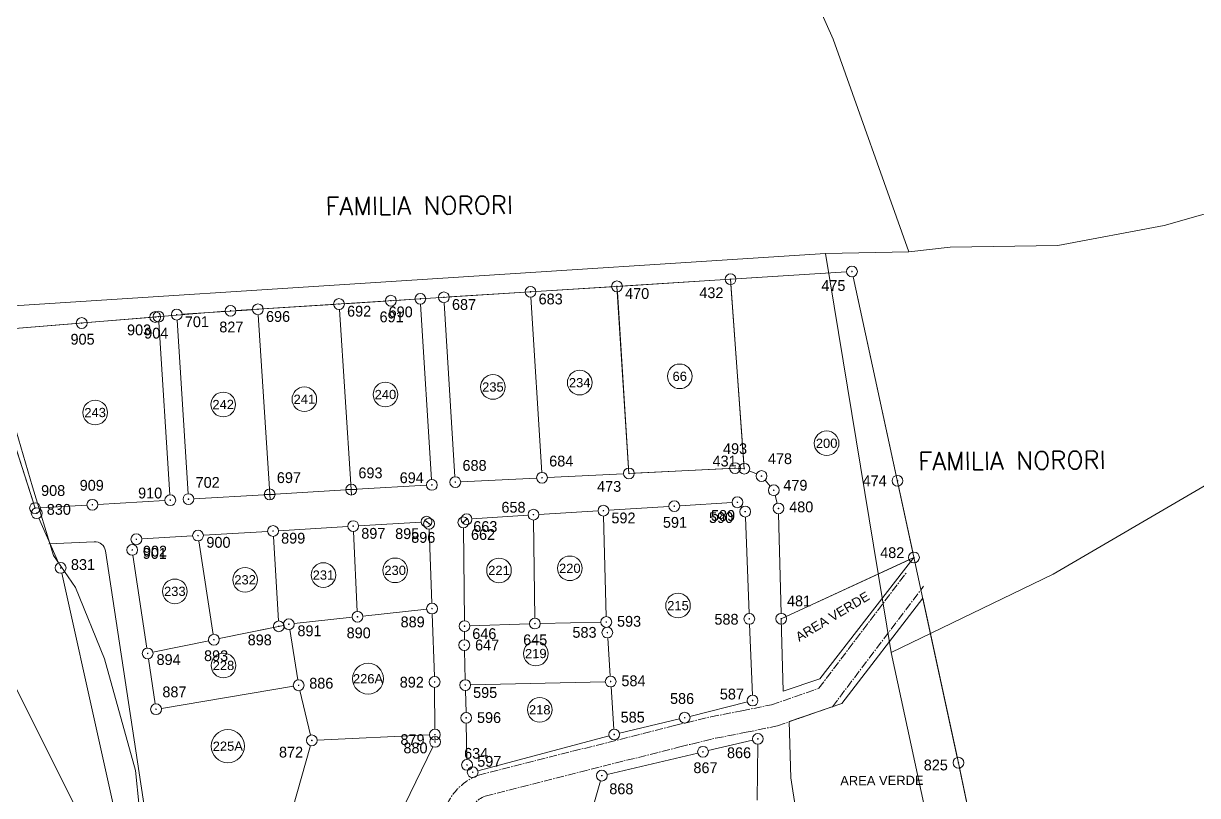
# Model space of a CAD drawing. Header units: metres. Extents: x 610261 to 617471, y 1314831 to 1317846.
# Drawn here: x 614816.9 to 615143, y 1316944.9 to 1317159.3 of the extents above; entities that cross this region are included whole.
import ezdxf
from ezdxf.enums import TextEntityAlignment as Align

# ---------------------------------------------------------------- set-up
doc = ezdxf.new("R2010")
doc.units = ezdxf.units.M
doc.header["$PDMODE"] = 34
doc.header["$PDSIZE"] = 0.15
doc.linetypes.add('CENTER2', pattern=[1.125, 0.75, -0.125, 0.125, -0.125])
for name, color, linetype in [('2', 1, 'Continuous'), ('CVL_CUADCON_LIN', 8, 'Continuous'), ('Polígono', 7, 'Continuous'), ('textos_terrenos colindantes', 4, 'Continuous')]:
    doc.layers.add(name, color=color, linetype=linetype)
for name, color, linetype, lineweight in [('24. numeros lotes', 10, 'Continuous', 0), ('38. polilinea lotes', 31, 'Continuous', 0), ('6. calles', 1, 'Continuous', 0)]:
    doc.layers.add(name, color=color, linetype=linetype, lineweight=lineweight)
doc.styles.add('ARIAL', font='arial.ttf', dxfattribs={"width": 0.8, "height": 0.039688})
doc.styles.add('style1', font='romans.shx')

# ---------------------------------------------------------------- blocks, each defined once
blk = doc.blocks.new('232')
at = {"color": 1, "linetype": 'CENTER2', "lineweight": 0, "ltscale": 3}
for points in [[(605778.41, 1318595.72), (605784.73, 1318601.26), (605803.52, 1318639.22, -0.200207), (605812.42, 1318647.75), (605866.92, 1318661.51), (605876.99, 1318663.94), (605885.58, 1318665.61), (605893.87, 1318667.31), (605907.02, 1318671.88), (605931.23, 1318703.88)], [(605791.05, 1318600.28), (605809.06, 1318636.66, -0.195016), (605814.32, 1318641.94), (605868.38, 1318655.59), (605878.29, 1318657.98), (605886.78, 1318659.63), (605895.49, 1318661.42), (605910.77, 1318666.73), (605936.09, 1318700.2)]]:
    blk.add_lwpolyline(points, format="xyb", dxfattribs=at)
at = {"layer": '24. numeros lotes', "lineweight": 0}
for centre, radius in [((605840.56, 1318756.75, 138.98), 3.42), ((605868.35, 1318758.5, 138.98), 3.42), ((605786.59, 1318753.45, 138.98), 3.42), ((605816.45, 1318755.54, 138.98), 3.42), ((605741.53, 1318750.67, 138.98), 3.42), ((605764.07, 1318752.14, 138.98), 3.42), ((605705.95, 1318748.44, 138.98), 3.42), ((605909.15, 1318739.91, 138.98), 3.42), ((605789.29, 1318704.62, 141.65), 3.42), ((605818.14, 1318704.6, 138.23), 3.42), ((605837.82, 1318705.18, 138.23), 3.42), ((605747.61, 1318701.99, 141.65), 3.42), ((605769.37, 1318703.31, 141.65), 3.42), ((605728.09, 1318698.78, 141.65), 3.42), ((605867.87, 1318694.83, 136.3), 3.42), ((605828.36, 1318681.51, 138.23), 3.42), ((605741.6, 1318678.2, 141.65), 3.42), ((605781.76, 1318674.52, 140.9), 4.29), ((605829.46, 1318665.89, 138.23), 3.42), ((605742.81, 1318655.79, 140.9), 4.61)]:
    blk.add_circle(centre, radius, dxfattribs=at)
at = {"layer": '38. polilinea lotes', "lineweight": 0, "elevation": 138.98}
blk.add_lwpolyline([(605854.23, 1318731.53), (605883.71, 1318733.01), (605886.28, 1318732.85), (605882.46, 1318785.47), (605850.92, 1318783.48), (605854.23, 1318731.53)], dxfattribs=at)
at = {"layer": '38. polilinea lotes', "lineweight": 0}
for points, elevation in [([(605933.41, 1318708.19), (605896.55, 1318691.17), (605897.06, 1318671.03), (605907.29, 1318674.5)], 138.98), ([(605899.17, 1318646.99), (605901.81, 1318630.26), (605950.22, 1318629.85), (605945.77, 1318651.19), (605935.86, 1318696.88), (605913.36, 1318667.6), (605898.77, 1318662.64)], 140.19)]:
    blk.add_lwpolyline(points, close=True, dxfattribs=dict(at, elevation=elevation))
at = {"layer": '6. calles', "lineweight": 0}
for p, q in [((605705.71, 1318712.57, 144.32), (605693.13, 1318711.94, 144.32)), ((605708.83, 1318710.03, 144.32), (605723.61, 1318612.88))]:
    blk.add_line(p, q, dxfattribs=at)
blk.add_arc((605705.86, 1318709.58, 144.32), 3, 8.6486, 92.8645, dxfattribs=at)
at = {"layer": 'Polígono', "lineweight": 0}
for points in [[(605914.69, 1318787.51), (605745.07, 1318776.78)], [(605880.97, 1318785.38), (605852.42, 1318783.57)], [(605914.69, 1318787.51), (605883.96, 1318785.57)], [(605928.51, 1318730.96), (605916.51, 1318786.14)], [(605945.45, 1318652.65), (605916.51, 1318786.14)], [(605849.42, 1318783.38), (605828.4, 1318782.05)], [(605886.17, 1318734.34), (605882.57, 1318783.98)], [(605882.57, 1318783.98), (605886.17, 1318734.34)], [(605786.62, 1318779.4), (605775.18, 1318778.66)], [(605794.79, 1318779.93), (605789.61, 1318779.6)], [(605802.92, 1318778.94), (605805.91, 1318730.62)], [(605825.4, 1318781.86), (605804.33, 1318780.53)], [(605826.99, 1318780.46), (605830, 1318731.82)], [(605830, 1318731.82), (605826.99, 1318780.46)], [(605851.02, 1318781.98), (605854.13, 1318733.03)], [(605854.13, 1318733.03), (605851.02, 1318781.98)], [(605742.07, 1318776.56), (605675.71, 1318771.11)], [(605749.67, 1318777.01), (605730.11, 1318775.74)], [(605751.26, 1318775.61), (605754.35, 1318727.21)], [(605772.19, 1318778.47), (605752.66, 1318777.2)], [(605773.79, 1318777.07), (605777.01, 1318728.53)], [(605799.4, 1318729.84), (605796.38, 1318778.53)], [(605700.72, 1318773.17), (605675.71, 1318771.11)], [(605721.15, 1318774.85), (605703.71, 1318773.41)], [(605722.09, 1318774.91), (605724.13, 1318775.14)], [(605726.74, 1318725.59), (605723.68, 1318773.58)], [(605728.71, 1318774.14), (605731.79, 1318725.89)], [(605674.2, 1318768.74), (605688.79, 1318723.33)], [(605674.2, 1318768.74), (605689.26, 1318721.92)], [(605807.5, 1318729.2), (605828.59, 1318730.25)], [(605831.59, 1318730.4), (605852.73, 1318731.46)], [(605855.73, 1318731.61), (605882.21, 1318732.93)], [(605885.2, 1318732.91), (605884.78, 1318732.94)], [(605887.66, 1318732.26), (605889.69, 1318731.39)], [(605754.35, 1318727.21), (605754.54, 1318724.21)], [(605755.94, 1318725.8), (605775.61, 1318726.94)], [(605778.61, 1318727.03), (605775.61, 1318727.03)], [(605777.01, 1318728.53), (605777.21, 1318725.54)], [(605778.61, 1318727.12), (605798, 1318728.25)], [(605892.05, 1318729.67), (605893.49, 1318727.99)], [(605933.09, 1318709.66), (605929.15, 1318728.03)], [(605706.68, 1318722.92), (605725.33, 1318724.01)], [(605733.38, 1318724.48), (605752.95, 1318725.62)], [(605755.94, 1318725.71), (605752.94, 1318725.71)], [(605882.88, 1318723.43), (605868.33, 1318722.53)], [(605894.85, 1318725.4), (605895.4, 1318723.27)], [(605690.75, 1318721.99), (605703.69, 1318722.75)], [(605845.66, 1318721.11), (605829.2, 1318720.17)], [(605865.34, 1318722.34), (605848.65, 1318721.29)], [(605885.57, 1318722.08), (605885.33, 1318722.37)], [(605895.81, 1318720.31), (605896.52, 1318692.67)], [(605690.32, 1318719.11), (605695.76, 1318706.67)], [(605796.5, 1318718.04), (605779.14, 1318716.99)], [(605797.54, 1318718.5), (605799.18, 1318717.21)], [(605808.06, 1318717.77), (605809.31, 1318718.98)], [(605826.21, 1318719.98), (605810.64, 1318718.91)], [(605827.73, 1318718.58), (605828.09, 1318691.33)], [(605828.09, 1318691.33), (605827.73, 1318718.58)], [(605847.19, 1318719.69), (605847.9, 1318691.77)], [(605847.9, 1318691.77), (605847.19, 1318719.69)], [(605887.62, 1318692.64), (605886.59, 1318719.43)], [(605733.03, 1318714.19), (605718.91, 1318713.33)], [(605753.88, 1318715.44), (605736.03, 1318714.37)], [(605755.47, 1318714.04), (605756.89, 1318690.57)], [(605756.89, 1318690.57), (605755.47, 1318714.04)], [(605776.15, 1318716.81), (605756.87, 1318715.63)], [(605777.72, 1318715.4), (605778.76, 1318693.23)], [(605778.76, 1318693.23), (605777.72, 1318715.4)], [(605799.49, 1318695.5), (605798.77, 1318716.07)], [(605808.25, 1318716.44), (605808.55, 1318690.62)], [(605716.86, 1318711.84), (605716.8, 1318711.68)], [(605734.76, 1318712.79), (605738.73, 1318686.83)], [(605738.73, 1318686.83), (605734.76, 1318712.79)], [(605716.47, 1318708.8), (605720.33, 1318683.03)], [(605897.92, 1318691.8), (605932.05, 1318707.57)], [(605696.69, 1318703.83), (605717.29, 1318611.24)], [(605777.34, 1318691.57), (605761.25, 1318689.81)], [(605761.25, 1318689.81), (605777.34, 1318691.57)], [(605798.05, 1318693.83), (605780.32, 1318691.89)], [(605780.32, 1318691.89), (605798.05, 1318693.83)], [(605800.21, 1318675.12), (605799.59, 1318692.5)], [(605758.29, 1318689.34), (605740.42, 1318685.65)], [(605740.42, 1318685.65), (605755.51, 1318688.77)], [(605758.45, 1318689.37), (605758.29, 1318689.34)], [(605760, 1318688.16), (605762.25, 1318674.17)], [(605762.25, 1318674.17), (605760, 1318688.16)], [(605808.55, 1318687.62), (605808.52, 1318685.36)], [(605826.61, 1318689.78), (605810.07, 1318689.18)], [(605810.07, 1318689.18), (605826.61, 1318689.78)], [(605846.44, 1318690.24), (605829.61, 1318689.86)], [(605829.61, 1318689.86), (605846.44, 1318690.24)], [(605848.09, 1318688.78), (605848.08, 1318688.84)], [(605848.08, 1318688.84), (605848.09, 1318688.78)], [(605888.52, 1318669.96), (605887.74, 1318689.64)], [(605737.49, 1318685.04), (605722.02, 1318681.85)], [(605722.02, 1318681.85), (605737.49, 1318685.04)], [(605848.34, 1318685.85), (605849.05, 1318675.24)], [(605849.05, 1318675.24), (605848.34, 1318685.85)], [(605808.54, 1318682.36), (605808.74, 1318674.25)], [(605720.77, 1318680.06), (605722.65, 1318667.53)], [(605724.35, 1318666.29), (605761.01, 1318672.44)], [(605762.84, 1318671.23), (605765.81, 1318658.85)], [(605800.33, 1318660.49), (605800.27, 1318672.12)], [(605808.82, 1318671.25), (605808.99, 1318665.16)], [(605847.66, 1318673.7), (605810.27, 1318672.78)], [(605810.27, 1318672.78), (605847.66, 1318673.7)], [(605849.26, 1318672.25), (605850.05, 1318660.52)], [(605850.05, 1318660.52), (605849.26, 1318672.25)], [(605871.17, 1318664.07), (605887.13, 1318668.09)], [(605809.06, 1318662.16), (605809.24, 1318652.08)], [(605851.61, 1318659.37), (605868.26, 1318663.36)], [(605798.84, 1318658.92), (605767.65, 1318657.46)], [(605767.65, 1318657.46), (605798.84, 1318658.92)], [(605800.35, 1318658.48), (605800.38, 1318657.49)], [(605812.28, 1318648.93), (605848.7, 1318658.64)], [(605765.75, 1318655.95), (605760.75, 1318638.32)], [(605791.89, 1318639.39), (605799.73, 1318655.63)], [(605888.58, 1318657.46), (605876.27, 1318654.56)], [(605889.89, 1318640.81), (605890.03, 1318656.31)], [(605873.35, 1318653.88), (605848.17, 1318647.95)], [(605810.18, 1318649.39), (605809.92, 1318649.73)], [(605958.07, 1318592.2), (605946.08, 1318649.72)], [(605846.3, 1318646.16), (605840.31, 1318625.18)]]:
    blk.add_lwpolyline(points, dxfattribs=at)
for centre in [(605916.19, 1318787.61), (605916.19, 1318787.61), (605882.46, 1318785.47), (605882.46, 1318785.47), (605826.9, 1318781.96), (605826.9, 1318781.96), (605850.92, 1318783.48), (605850.92, 1318783.48), (605773.69, 1318778.57), (605773.69, 1318778.57), (605788.11, 1318779.5), (605796.29, 1318780.02), (605802.83, 1318780.44), (605722.64, 1318774.97), (605723.58, 1318775.07), (605728.62, 1318775.64), (605743.57, 1318776.69), (605751.17, 1318777.1), (605751.17, 1318777.1), (605702.22, 1318773.29), (605883.71, 1318733.01), (605886.28, 1318732.85), (605886.28, 1318732.85), (605806, 1318729.12), (605830.09, 1318730.33), (605830.09, 1318730.33), (605854.23, 1318731.53), (605854.23, 1318731.53), (605891.07, 1318730.8), (605928.83, 1318729.49), (605754.44, 1318725.71), (605754.44, 1318725.71), (605754.44, 1318725.71), (605777.11, 1318727.03), (605777.11, 1318727.03), (605777.11, 1318727.03), (605799.49, 1318728.34), (605894.47, 1318726.86), (605689.25, 1318721.9), (605705.19, 1318722.83), (605726.83, 1318724.1), (605731.88, 1318724.39), (605866.83, 1318722.44), (605884.37, 1318723.52), (605689.72, 1318720.49), (605809.14, 1318718.81), (605827.71, 1318720.08), (605827.71, 1318720.08), (605847.15, 1318721.19), (605847.15, 1318721.19), (605886.53, 1318720.93), (605895.78, 1318721.81), (605755.37, 1318715.54), (605755.37, 1318715.54), (605777.64, 1318716.9), (605777.64, 1318716.9), (605798, 1318718.14), (605798.71, 1318717.57), (605808.23, 1318717.94), (605717.41, 1318713.24), (605734.53, 1318714.28), (605734.53, 1318714.28), (605716.25, 1318710.29), (605933.41, 1318708.19), (605696.36, 1318705.3), (605799.54, 1318694), (605799.54, 1318694), (605759.76, 1318689.65), (605759.76, 1318689.65), (605759.76, 1318689.65), (605778.83, 1318691.73), (605778.83, 1318691.73), (605778.83, 1318691.73), (605828.11, 1318689.83), (605828.11, 1318689.83), (605828.11, 1318689.83), (605847.94, 1318690.27), (605847.94, 1318690.27), (605847.94, 1318690.27), (605887.68, 1318691.14), (605896.55, 1318691.17), (605756.98, 1318689.07), (605756.98, 1318689.07), (605808.57, 1318689.12), (605808.57, 1318689.12), (605848.24, 1318687.34), (605848.24, 1318687.34), (605738.95, 1318685.35), (605738.95, 1318685.35), (605738.95, 1318685.35), (605808.5, 1318683.86), (605720.55, 1318681.55), (605720.55, 1318681.55), (605800.26, 1318673.62), (605849.16, 1318673.74), (605849.16, 1318673.74), (605849.16, 1318673.74), (605762.49, 1318672.69), (605762.49, 1318672.69), (605808.77, 1318672.75), (605808.77, 1318672.75), (605888.58, 1318668.46), (605722.87, 1318666.04), (605809.03, 1318663.66), (605869.72, 1318663.7), (605766.15, 1318657.39), (605766.15, 1318657.39), (605800.34, 1318658.99), (605800.34, 1318658.99), (605800.39, 1318656.98), (605850.15, 1318659.03), (605850.15, 1318659.03), (605890.04, 1318657.81), (605874.81, 1318654.22), (605809.27, 1318650.58), (605945.77, 1318651.19), (605810.83, 1318648.55), (605846.71, 1318647.61)]:
    blk.add_circle(centre, 1.5, dxfattribs=at)
for p in [(605882.46, 1318785.47), (605882.46, 1318785.47), (605916.19, 1318787.61), (605916.19, 1318787.61), (605850.92, 1318783.48), (605850.92, 1318783.48), (605788.11, 1318779.5), (605796.29, 1318780.02), (605802.83, 1318780.44), (605826.9, 1318781.96), (605826.9, 1318781.96), (605728.62, 1318775.64), (605743.57, 1318776.69), (605751.17, 1318777.1), (605751.17, 1318777.1), (605773.69, 1318778.57), (605773.69, 1318778.57), (605702.22, 1318773.29), (605722.64, 1318774.97), (605723.58, 1318775.07), (605830.09, 1318730.33), (605830.09, 1318730.33), (605854.23, 1318731.53), (605854.23, 1318731.53), (605883.71, 1318733.01), (605886.28, 1318732.85), (605886.28, 1318732.85), (605891.07, 1318730.8), (605777.11, 1318727.03), (605777.11, 1318727.03), (605777.11, 1318727.03), (605799.49, 1318728.34), (605806, 1318729.12), (605894.47, 1318726.86), (605928.83, 1318729.49), (605726.83, 1318724.1), (605731.88, 1318724.39), (605754.44, 1318725.71), (605754.44, 1318725.71), (605754.44, 1318725.71), (605884.37, 1318723.52), (605689.25, 1318721.9), (605689.72, 1318720.49), (605705.19, 1318722.83), (605847.15, 1318721.19), (605847.15, 1318721.19), (605866.83, 1318722.44), (605886.53, 1318720.93), (605895.78, 1318721.81), (605777.64, 1318716.9), (605777.64, 1318716.9), (605798, 1318718.14), (605798.71, 1318717.57), (605808.23, 1318717.94), (605809.14, 1318718.81), (605827.71, 1318720.08), (605827.71, 1318720.08), (605734.53, 1318714.28), (605734.53, 1318714.28), (605755.37, 1318715.54), (605755.37, 1318715.54), (605717.41, 1318713.24), (605716.25, 1318710.29), (605933.41, 1318708.19), (605696.36, 1318705.3), (605778.83, 1318691.73), (605778.83, 1318691.73), (605778.83, 1318691.73), (605799.54, 1318694), (605799.54, 1318694), (605887.68, 1318691.14), (605896.55, 1318691.17), (605756.98, 1318689.07), (605756.98, 1318689.07), (605759.76, 1318689.65), (605759.76, 1318689.65), (605759.76, 1318689.65), (605808.57, 1318689.12), (605808.57, 1318689.12), (605828.11, 1318689.83), (605828.11, 1318689.83), (605828.11, 1318689.83), (605847.94, 1318690.27), (605847.94, 1318690.27), (605847.94, 1318690.27), (605738.95, 1318685.35), (605738.95, 1318685.35), (605738.95, 1318685.35), (605848.24, 1318687.34), (605848.24, 1318687.34), (605720.55, 1318681.55), (605720.55, 1318681.55), (605808.5, 1318683.86), (605762.49, 1318672.69), (605762.49, 1318672.69), (605800.26, 1318673.62), (605808.77, 1318672.75), (605808.77, 1318672.75), (605849.16, 1318673.74), (605849.16, 1318673.74), (605849.16, 1318673.74), (605888.58, 1318668.46), (605722.87, 1318666.04), (605809.03, 1318663.66), (605869.72, 1318663.7), (605800.34, 1318658.99), (605800.34, 1318658.99), (605850.15, 1318659.03), (605850.15, 1318659.03), (605766.15, 1318657.39), (605766.15, 1318657.39), (605800.39, 1318656.98), (605890.04, 1318657.81), (605874.81, 1318654.22), (605809.27, 1318650.58), (605810.83, 1318648.55), (605945.77, 1318651.19), (605846.71, 1318647.61)]:
    blk.add_point(p, dxfattribs=at)
at = {"layer": '24. numeros lotes', "lineweight": 0, "style": 'ARIAL'}
for s, rotation, p in [('66', 0.4317, (605868.35, 1318758.5, 138.98)), ('235', 0.4317, (605816.45, 1318755.54, 138.98)), ('234', 0.4317, (605840.56, 1318756.75, 138.98)), ('241', 0.4317, (605764.07, 1318752.14, 138.98)), ('240', 0.4317, (605786.59, 1318753.45, 138.98)), ('243', 0.4317, (605705.95, 1318748.44, 138.98)), ('242', 0.4317, (605741.53, 1318750.67, 138.98)), ('200', 0.4317, (605909.15, 1318739.91, 138.98)), ('231', 0.4317, (605769.37, 1318703.31, 141.65)), ('230', 0.4317, (605789.29, 1318704.62, 141.65)), ('221', 0.4317, (605818.14, 1318704.6, 138.23)), ('220', 0.4317, (605837.82, 1318705.18, 138.23)), ('232', 0.4317, (605747.61, 1318701.99, 141.65)), ('233', 0.4317, (605728.09, 1318698.78, 141.65)), ('AREA VERDE', 30.9984, (605910.78, 1318691.82)), ('215', 0.4317, (605867.87, 1318694.83, 136.3)), ('219', 0.4317, (605828.36, 1318681.51, 138.23)), ('228', 0.4317, (605741.6, 1318678.2, 141.65)), ('226A', 0.4317, (605781.76, 1318674.52, 140.9)), ('218', 0.4317, (605829.46, 1318665.89, 138.23)), ('225A', 0.4317, (605742.81, 1318655.79, 140.9)), ('AREA VERDE', 0.4317, (605924.5, 1318646.25, 140.19))]:
    blk.add_text(s, height=2.571, rotation=rotation, dxfattribs=at).set_placement(p, align=Align.MIDDLE_CENTER)
at = {"layer": 'Polígono', "lineweight": 0}
for s, p in [('470', (605853.17, 1318781.5)), ('687', (605805.08, 1318778.45)), ('683', (605829.15, 1318779.97)), ('696', (605753.42, 1318775.12)), ('692', (605775.94, 1318776.59)), ('701', (605730.87, 1318773.66)), ('479', (605897.13, 1318728.25)), ('480', (605898.75, 1318722.23)), ('830', (605692.52, 1318721.55)), ('592', (605849.37, 1318719.17)), ('663', (605811, 1318716.78)), ('900', (605736.86, 1318712.39)), ('899', (605757.62, 1318713.55)), ('897', (605779.88, 1318714.89)), ('902', (605719.23, 1318709.95)), ('831', (605699.22, 1318706.23)), ('593', (605850.93, 1318690.46)), ('891', (605762.15, 1318687.83)), ('646', (605810.72, 1318687.03)), ('647', (605811.5, 1318683.88)), ('894', (605723.01, 1318679.83)), ('886', (605765.43, 1318673.27)), ('584', (605852.15, 1318673.94)), ('595', (605810.95, 1318670.68)), ('596', (605812.03, 1318663.73)), ('597', (605812.1, 1318651.57))]:
    blk.add_text(s, height=3, dxfattribs=at).set_placement(p, align=Align.MIDDLE_LEFT)
for s, p in [('432', (605880.49, 1318783.21)), ('475', (605914.38, 1318785.21)), ('690', (605794.17, 1318777.9)), ('903', (605721.51, 1318772.9)), ('473', (605852.09, 1318729.43)), ('590', (605883.18, 1318720.77)), ('895', (605795.99, 1318716.31)), ('889', (605797.5, 1318691.8)), ('898', (605755.02, 1318686.8)), ('872', (605763.72, 1318655.64)), ('880', (605798.29, 1318656.8)), ('866', (605888.17, 1318655.46))]:
    blk.add_text(s, height=3, dxfattribs=at).set_placement(p, align=Align.TOP_RIGHT)
for s, p in [('691', (605788.31, 1318776.51)), ('827', (605743.79, 1318773.7)), ('905', (605702.46, 1318770.3)), ('904', (605722.93, 1318771.98)), ('591', (605867.02, 1318719.44)), ('896', (605797.1, 1318715.27)), ('890', (605779.16, 1318688.75)), ('645', (605828.2, 1318686.83)), ('893', (605739.56, 1318682.41)), ('867', (605875.5, 1318651.3))]:
    blk.add_text(s, height=3, dxfattribs=at).set_placement(p, align=Align.TOP_CENTER)
for s, p in [('493', (605883.72, 1318736.01)), ('909', (605705.01, 1318725.83)), ('586', (605869, 1318666.62)), ('634', (605811.8, 1318651.39))]:
    blk.add_text(s, height=3, dxfattribs=at).set_placement(p, align=Align.BOTTOM_CENTER)
for s, p in [('684', (605832.09, 1318732.56)), ('478', (605892.84, 1318733.22)), ('693', (605779.09, 1318729.28)), ('688', (605808, 1318731.36)), ('702', (605733.87, 1318726.64)), ('697', (605756.43, 1318727.96)), ('908', (605690.94, 1318724.38)), ('481', (605898.14, 1318693.72)), ('887', (605724.64, 1318668.47)), ('585', (605851.93, 1318661.44))]:
    blk.add_text(s, height=3, dxfattribs=at).set_placement(p, align=Align.BOTTOM_LEFT)
for s, p in [('431', (605884.15, 1318734.96)), ('694', (605797.25, 1318730.33)), ('474', (605925.83, 1318729.49)), ('910', (605724.58, 1318726.09)), ('658', (605825.51, 1318722.13)), ('589', (605883.73, 1318719.85)), ('482', (605930.72, 1318709.53)), ('588', (605884.68, 1318691.03)), ('583', (605845.24, 1318687.39)), ('892', (605797.26, 1318673.55)), ('587', (605886.18, 1318670.26)), ('879', (605797.46, 1318657.61)), ('825', (605942.83, 1318650.56))]:
    blk.add_text(s, height=3, dxfattribs=at).set_placement(p, align=Align.MIDDLE_RIGHT)
for s, p in [('662', (605810.36, 1318716.07)), ('901', (605719.17, 1318710.81)), ('868', (605848.78, 1318645.44))]:
    blk.add_text(s, height=3, dxfattribs=at).set_placement(p, align=Align.TOP_LEFT)
at = {"layer": 'textos_terrenos colindantes', "color": 0, "lineweight": 0, "style": 'style1'}
for p in [(605769.99, 1318803.23), (605934.64, 1318732.4)]:
    blk.add_text('FAMILIA NORORI', height=5, rotation=0.4317, dxfattribs=at).set_placement(p)

msp = doc.modelspace()

# ---------------------------------------------------------------- linework, layer by layer
at = {"layer": '2', "linetype": 'Continuous', "lineweight": 0}
for p, q in [((614845.94155, 1316912.38367), (614628.67455, 1317346.78367)), ((615039.72555, 1317095.39467), (614804.19955, 1317080.18967)), ((615062.84555, 1317095.87367), (615039.72555, 1317095.39467)), ((615057.90055, 1316984.55367), (615039.72555, 1317095.39467))]:
    msp.add_line(p, q, dxfattribs=at)
for points in [[(614967.55055, 1317314.32767), (615005.06955, 1317237.26667), (615041.82055, 1317154.86767), (615062.84555, 1317095.87367)], [(615222.69755, 1317144.72567), (615200.06955, 1317128.48667), (615181.51355, 1317118.08967), (615161.43655, 1317110.99867), (615133.73555, 1317103.15467), (615104.25855, 1317097.59967), (615074.27955, 1317097.12967), (615062.84555, 1317095.87367)], [(615349.19855, 1317124.99367), (615284.12955, 1317096.86267), (615237.86955, 1317077.09667), (615185.25355, 1317052.25567), (615145.59955, 1317031.20967), (615102.89155, 1317006.35467), (615057.90055, 1316984.55367)], [(614845.94155, 1316912.38367), (614851.03255, 1316921.78167), (614848.01555, 1316951.77867), (614839.41055, 1316982.79867), (614831.30155, 1317002.63367), (614825.21355, 1317011.53767), (614819.39055, 1317030.60667), (614814.83355, 1317046.11767), (614808.75655, 1317064.93367), (614804.19955, 1317080.18967)], [(615196.20455, 1316837.46667), (615083.94055, 1316864.04267), (615057.90055, 1316984.55367)]]:
    msp.add_lwpolyline(points, dxfattribs=at)

# ---------------------------------------------------------------- block references
at = {"layer": 'CVL_CUADCON_LIN', "lineweight": 0}
msp.add_blockref('232', (9130.84291, -1697.23222), dxfattribs=at)

doc.saveas('drawing.dxf')
